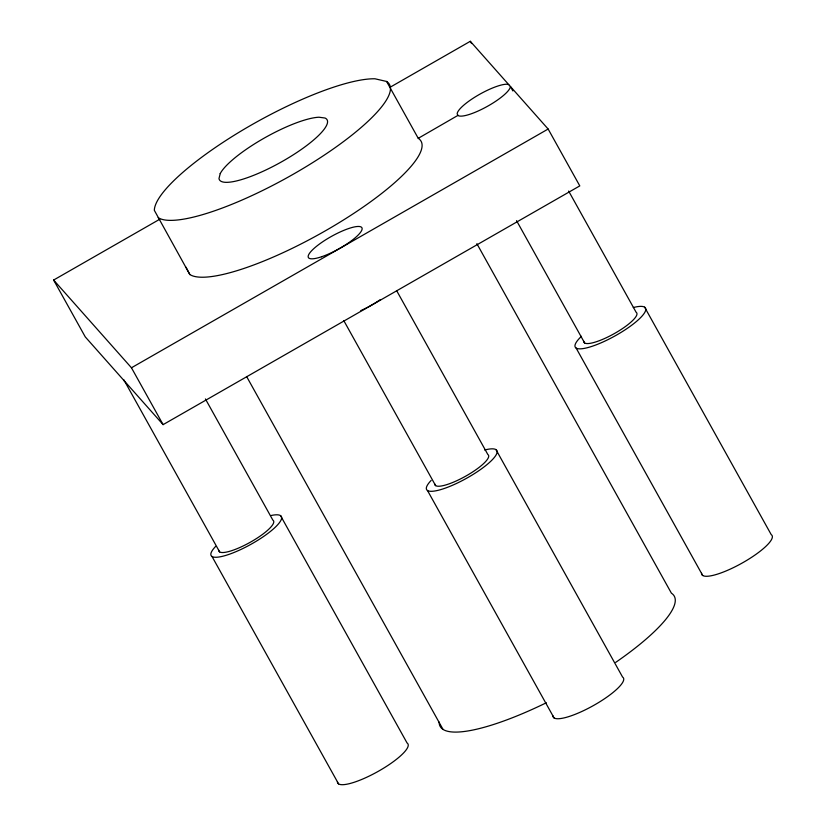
<?xml version="1.0" encoding="UTF-8"?>
<svg xmlns="http://www.w3.org/2000/svg" width="826" height="826" viewBox="0 0 826 826"><rect width="100%" height="100%" fill="white"/><g stroke="black" fill="none" stroke-linecap="round" stroke-linejoin="round"><path stroke-width="1.24" d="M389.882 87.38L470.314 41.3L548.144 129.032L579.79 185.891L163.104 424.636L85.274 336.905L53.628 280.045L159.748 219.241M457.965 115.382L418.245 138.324A133.957 31.729 -29.1 0 1 333.972 225.787A133.957 31.729 -29.1 0 1 189.835 274.531L154.338 210.341A133.957 31.729 -29.1 0 1 242.462 130.209A133.957 31.729 -29.1 0 1 374.952 78.78L386.599 81.464L418.245 138.324M53.628 280.045L131.458 367.776L548.144 129.032M508.775 84.655L506.896 84.221A30.19 7.155 -29.1 0 0 477.036 95.816A30.19 7.155 -29.1 0 0 457.17 113.874L458.038 115.526A30.19 7.155 -29.1 0 0 487.113 106.502A30.19 7.155 -29.1 0 0 510.396 86.482L512.874 90.943M644.631 307.179L771.216 534.618A40.185 9.52 -29.1 0 1 741.387 563.477A40.185 9.52 -29.1 0 1 701.542 573.275M568.649 191.064L636.113 312.259A30.19 7.155 -29.1 0 1 613.697 333.941A30.19 7.155 -29.1 0 1 583.755 341.314M470.314 41.3L471.553 43.53M516.549 220.645L584.632 342.966M576.114 348.045L702.699 575.474M476.87 243.67L671.414 593.192A133.957 31.729 -29.1 0 1 615.69 662.38M495.992 449.643L622.587 677.072A40.185 9.52 -29.1 0 1 592.758 705.931A40.185 9.52 -29.1 0 1 552.904 715.739M396.645 290.659L487.836 454.506A30.614 7.248 -29.1 0 1 465.11 476.488A30.614 7.248 -29.1 0 1 434.755 483.964M343.822 320.674L435.632 485.636M427.476 490.499L554.06 717.939M246.592 376.491L443.015 729.399M280.51 515.6L407.094 743.028A40.185 9.52 -29.1 0 1 377.265 771.887A40.185 9.52 -29.1 0 1 337.421 781.695M205.416 398.948L272.879 520.153A31.233 7.393 -29.1 0 1 249.689 542.579A31.233 7.393 -29.1 0 1 218.725 550.199M131.458 367.776L163.104 424.636M219.623 551.902L124.685 381.333A31.233 7.393 -29.1 0 1 123.786 379.619M211.993 556.456L338.577 783.895M185.984 267.201L189.835 274.531M546.316 702.771A133.957 31.729 -29.1 0 1 439.164 722.069M271.434 515.434A40.185 9.52 -29.1 0 1 273.261 529.063A40.185 9.52 -29.1 0 1 225.777 555.413A40.185 9.52 -29.1 0 1 215.669 546.368M484.655 450.005A40.185 9.52 -29.1 0 1 490.024 461.961A40.185 9.52 -29.1 0 1 442.116 489.199A40.185 9.52 -29.1 0 1 431.162 480.412M633.294 307.54A40.185 9.52 -29.1 0 1 638.033 320.075A40.185 9.52 -29.1 0 1 589.072 347.24A40.185 9.52 -29.1 0 1 581.463 336.296M380.156 299.745A30.614 7.248 -29.1 0 1 367.653 307.272M366.651 307.799A30.614 7.248 -29.1 0 1 360.807 310.607M386.599 81.464A133.957 31.729 -29.1 0 1 302.326 168.938A133.957 31.729 -29.1 0 1 158.189 217.672M220.212 173.594L218.993 178.53A61.62 14.589 -29.1 0 0 282.74 161.173A61.62 14.589 -29.1 0 0 325.021 118.035L319.012 117.22A61.62 14.589 -29.1 0 0 263.752 138.365A61.62 14.589 -29.1 0 0 220.212 173.594M321.531 256.772A30.614 7.248 -29.1 0 0 362.129 228.75A30.614 7.248 -29.1 0 0 321.789 242.39A30.614 7.248 -29.1 0 0 321.531 256.772"/></g></svg>
